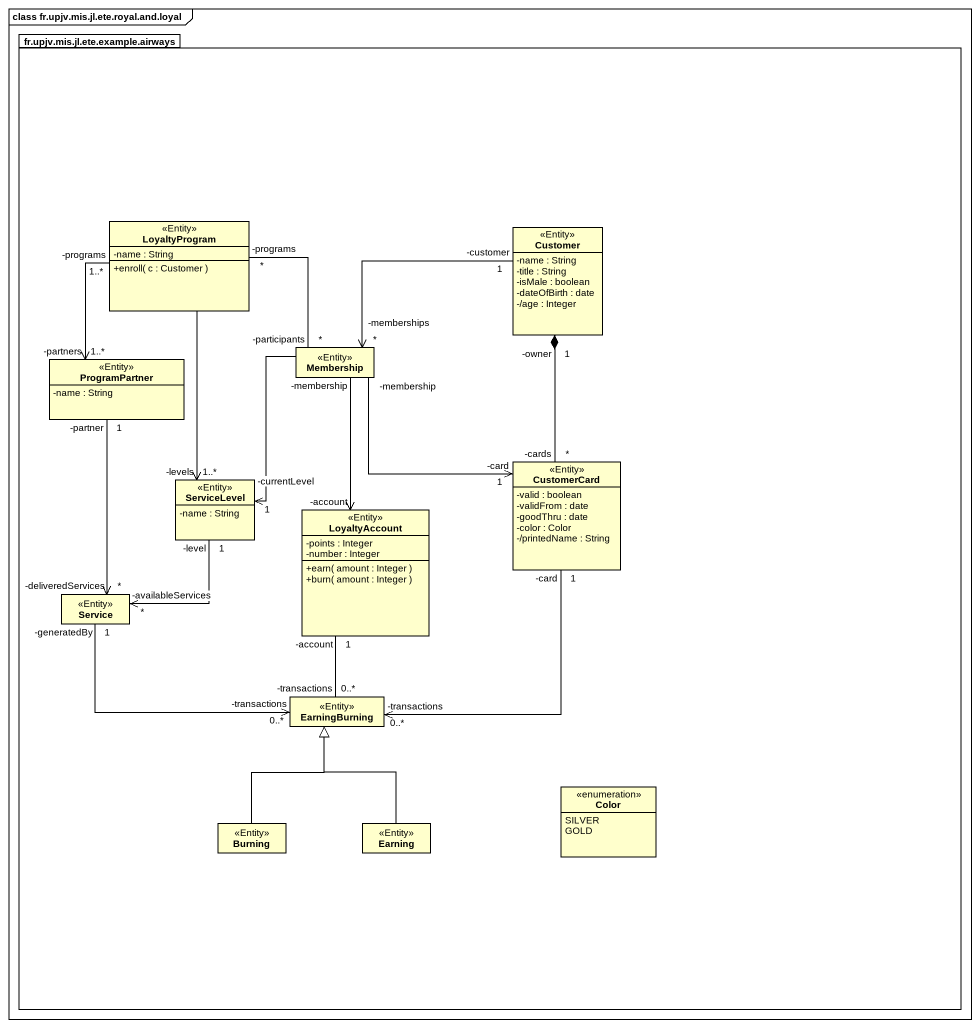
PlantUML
@startuml
mainframe class fr.upjv.mis.jl.ete.royal.and.loyal
hide circle
hide empty members
skinparam classAttributeIconSize 0
package "fr.upjv.mis.jl.ete.example.airways" as fr_upjv_mis_jl_ete_example {
  class LoyaltyProgram <<Entity>> {
    -name : String
    +enroll( c : Customer )
  }
  class Customer <<Entity>> {
    -name : String
    -title : String
    -isMale : boolean
    -dateOfBirth : date
    -/age : Integer
  }
  class Membership <<Entity>>
  class ProgramPartner <<Entity>> {
    -name : String
  }
  class CustomerCard <<Entity>> {
    -valid : boolean
    -validFrom : date
    -goodThru : date
    -color : Color
    -/printedName : String
  }
  class ServiceLevel <<Entity>> {
    -name : String
  }
  class LoyaltyAccount <<Entity>> {
    -points : Integer
    -number : Integer
    +earn( amount : Integer )
    +burn( amount : Integer )
  }
  class Service <<Entity>>
  class EarningBurning <<Entity>>
  enum Color {
    SILVER
    GOLD
  }
  class Burning <<Entity>>
  class Earning <<Entity>>
}
LoyaltyProgram "-programs\n*" -- "-participants\n*" Membership
LoyaltyProgram "1..*\n-programs" --> "1..*\n-partners" ProgramPartner
LoyaltyProgram --> "-levels\n1..*" ServiceLevel
Customer "-owner\n1" *-- "-cards\n*" CustomerCard
Membership "-memberships\n*" <-right- "1\n-customer" Customer
Membership "-membership" --> "-card\n1" CustomerCard
Membership --> "1\n-currentLevel" ServiceLevel
Membership "-membership" --> "-account" LoyaltyAccount
ProgramPartner "-partner\n1" --> "-deliveredServices\n*" Service
CustomerCard "-card\n1" --> "-transactions\n0..*" EarningBurning
ServiceLevel "1\n-level" --> "-availableServices\n*" Service
LoyaltyAccount "-account\n1" -- "-transactions\n0..*" EarningBurning
Service "-generatedBy\n1" -right-> "-transactions\n0..*" EarningBurning
Burning -up-|> EarningBurning
Earning -up-|> EarningBurning
@enduml
